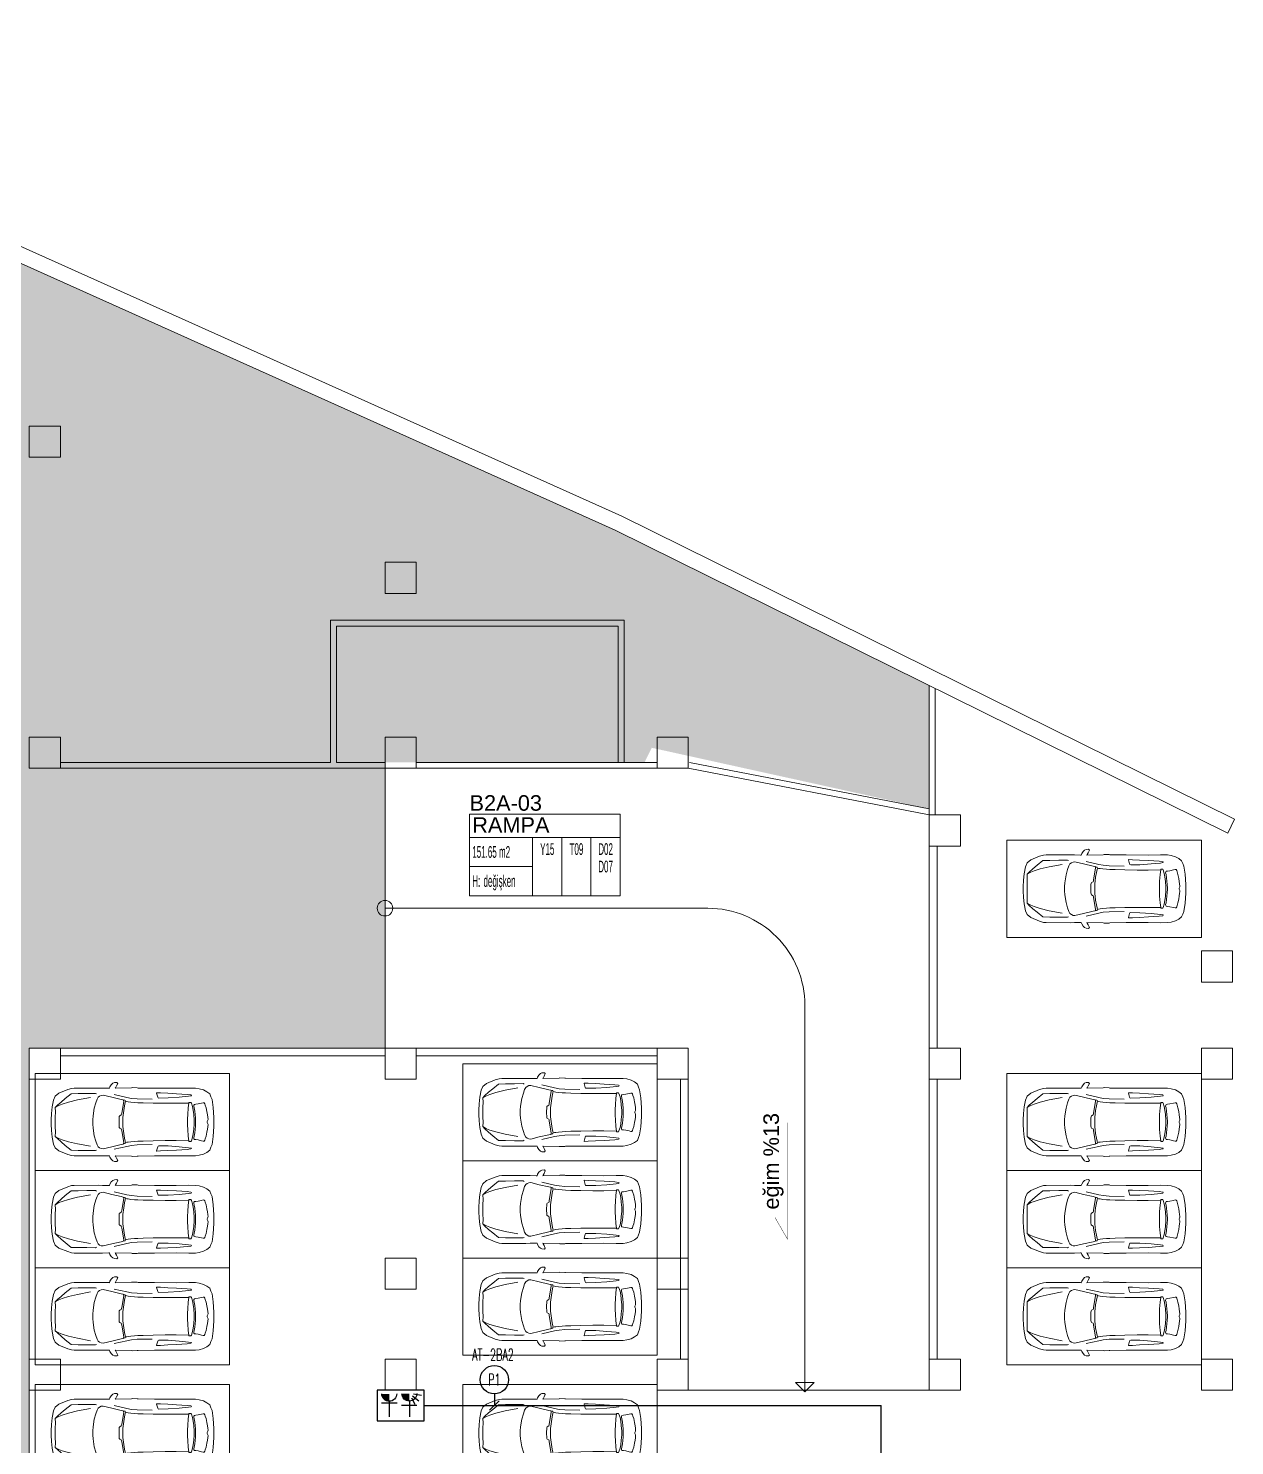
# Model space of a CAD drawing. Header units: metres. Extents: x -13194 to 152406, y -14653 to 29421.
# Drawn here: x 35522 to 38626, y 3057 to 6704 of the extents above; entities that cross this region are included whole.
import ezdxf
from ezdxf.enums import TextEntityAlignment as Align

# ---------------------------------------------------------------- set-up
doc = ezdxf.new("R2010")
doc.units = ezdxf.units.M
doc.header["$LTSCALE"] = 100
doc.header["$MEASUREMENT"] = 0
doc.layers.get('0').update_dxf_attribs({"color": 9, "lineweight": 9})
for name, color, linetype, lineweight in [('00', 9, 'Continuous', 9), ('01', 9, 'Continuous', 9), ('04', 9, 'Continuous', 9), ('06D', 9, 'Continuous', 9), ('09', 9, 'Continuous', 9), ('21', 9, 'Continuous', 9), ('21_mahal200', 9, 'Continuous', 9), ('E-KABLO', 7, 'Continuous', 30), ('E-KOMBİNE ETANŞ PRİZ (1 FAZ+3 FAZ)', 7, 'Continuous', 30), ('E-LINYE', 7, 'Continuous', 30)]:
    doc.layers.add(name, color=color, linetype=linetype, lineweight=lineweight)
doc.styles.add('Arial', font='arial.ttf', dxfattribs={"height": 2.5})
doc.styles.add('E-YAZI', font='txttw.shx')
doc.styles.add('MuuM_TEXT-ITALIC', font='ARIALNI.TTF')
doc.styles.add('MuuM_TEXT-STANDART', font='ARIALN.TTF')

# ---------------------------------------------------------------- blocks, each defined once
blk = doc.blocks.new('100_KOMBİNE ETANŞ PRİZ (1 FAZ+3 FAZ)')
at = {"layer": 'E-KOMBİNE ETANŞ PRİZ (1 FAZ+3 FAZ)', "color": 3}
for p, q in [((-2.09, 4.35), (-3.35, 4.16)), ((-1.92, 4.04), (-2.95, 3.24)), ((-1.75, 3.72), (-2.28, 2.68))]:
    blk.add_line(p, q, dxfattribs=at)
at = {"layer": 'E-KOMBİNE ETANŞ PRİZ (1 FAZ+3 FAZ)', "color": 4}
for p, q in [((-2.64, 2.5), (-0.14, 2.5)), ((-1.42, 3.18), (-1.42, 0.64)), ((3.04, 2.88), (0.54, 2.88)), ((1.81, 3.15), (1.81, 0.64))]:
    blk.add_line(p, q, dxfattribs=at)
at = {"layer": 'E-KOMBİNE ETANŞ PRİZ (1 FAZ+3 FAZ)', "color": 3}
blk.add_lwpolyline([(-3.78, 4.93), (3.78, 4.93), (3.78, 0), (-3.78, 0)], close=True, dxfattribs=at)
at = {"layer": 'E-KOMBİNE ETANŞ PRİZ (1 FAZ+3 FAZ)', "color": 4, "const_width": 1.2}
for points in [[(-1.43, 3.78, 0.414214), (-0.82, 4.37)], [(1.81, 3.73, 0.414214), (2.42, 4.32)]]:
    blk.add_lwpolyline(points, format="xyb", dxfattribs=at)
at = {"layer": 'E-KOMBİNE ETANŞ PRİZ (1 FAZ+3 FAZ)', "color": 4}
for centre in [(-1.42, 4.38), (1.82, 4.35)]:
    blk.add_arc(centre, 1.2, 179.2449, 359.2449, dxfattribs=at)
blk = doc.blocks.new('p-kolon_80x80')
blk.add_lwpolyline([(-40, -40), (40, -40), (40, 40), (-40, 40)], close=True)
blk = doc.blocks.new('2.Bod.Ara.Sitatik Elk.')
at = {"layer": '01'}
blk.add_lwpolyline([(6627.6, -2094.7), (9049.1, -3181.3), (10625.6, -3961), (10607.9, -3996.9), (9032, -3217.5), (6612.7, -2131.8)], dxfattribs=at)
for p in [(7565, -2990), (8480, -3340), (7565, -3790), (8480, -3790), (9180, -3790), (9880, -3990), (10580, -4340), (7565, -4590), (8480, -4590), (9180, -4590), (9880, -4590), (10580, -4590), (8480, -5130), (9180, -5130), (7565, -5390), (8480, -5390), (9180, -5390), (9880, -5390), (10580, -5390)]:
    blk.add_blockref('p-kolon_80x80', p, dxfattribs=at)
blk = doc.blocks.new('p-araba-10')
for points in [[(-193.8, -2.4), (-193.8, 5.3), (-192.9, 22.2), (-191.1, 38.9), (-187.6, 56.6), (-183.4, 66.4), (-173.9, 74.2), (-151.3, 83.5), (-141.2, 86.3), (-134.5, 87.1), (-72.5, 87.3), (-61.4, 87), (-45.8, 86.8), (-44, 86.7), (-42.5, 90.5), (-39.1, 95.9), (-35.3, 99.6), (-31.2, 101.5), (-25.1, 101.9), (-22.6, 99.4), (-26, 92.8), (-28.4, 88.2), (-29.2, 86.7), (12.7, 87.6), (14.7, 88.4), (27.6, 88.2), (29.7, 87.5), (71.7, 87.1), (127.9, 86.7), (160, 87.2), (177.5, 87.1), (187.3, 85.7), (198.4, 82.4), (207, 78), (214.1, 72.2), (217.1, 65), (220, 58.1), (223.2, 37.3), (225, 11.2), (225, -11.2), (223.2, -37.3), (220, -58.1), (217.1, -65), (214.1, -72.2), (207, -78), (198.4, -82.4), (187.3, -85.7), (177.5, -87.1), (160, -87.2), (127.9, -86.7), (71.7, -87.1), (29.7, -87.5), (27.6, -88.2), (14.7, -88.4), (12.7, -87.6), (-29.2, -86.7), (-28.4, -88.2), (-26, -92.8), (-22.6, -99.4), (-25.1, -101.9), (-31.2, -101.5), (-35.3, -99.6), (-39.1, -95.9), (-42.5, -90.5), (-44, -86.7), (-45.8, -86.8), (-61.4, -87), (-72.5, -87.3), (-134.5, -87.1), (-141.2, -86.3), (-151.3, -83.5), (-173.9, -74.2), (-183.4, -66.4), (-187.6, -56.6), (-191.1, -38.9), (-192.9, -22.2), (-193.8, -5.3), (-193.8, 2.4)], [(-93, -62.5), (-126.3, -56.3), (-149.5, -50.6), (-165.5, -45.6), (-173.7, -42.3), (-183.5, -36.9), (-182.7, -25.6), (-183.2, -12.4), (-183.2, 0.2), (-183.2, 12.8), (-182.7, 26), (-183.5, 37.3), (-177.8, 43), (-168.5, 51.5), (-157.6, 60.6), (-142.7, 72.8), (-124.7, 73.2), (-102, 73.6), (-79.4, 73.7), (-76.8, 72.4)], [(-93, 62.8), (-126.3, 56.7), (-149.5, 51), (-165.5, 45.9), (-173.7, 42.6), (-183.5, 37.3), (-182.7, 26), (-183.2, 12.8), (-183.2, 0.2), (-183.2, -12.4), (-182.7, -25.6), (-183.5, -36.9), (-177.8, -42.6), (-168.5, -51.2), (-157.6, -60.2), (-142.7, -72.5), (-124.7, -72.9), (-102, -73.2), (-79.4, -73.3), (-76.8, -72.1)], [(-8.3, -56.7), (-13.4, -57.9), (-38.1, -63.5), (-60.3, -68.8), (-64.9, -68.3), (-69.3, -66.4), (-73, -63.6), (-75.8, -58.3), (-79.1, -49.2), (-82.8, -35.3), (-86.1, -15.4), (-87, -5.3), (-87, 0.2), (-87, 5.7), (-86.1, 15.7), (-82.8, 35.6), (-79.1, 49.6), (-75.8, 58.7), (-73, 63.9), (-69.3, 66.8), (-64.9, 68.6), (-60.3, 69.2), (-38.1, 63.8), (-13.4, 58.2), (-8.3, 57)], [(66.2, 58.6), (27.5, 59.4), (12.7, 60.6), (0.9, 62.9), (-31.5, 70.4)], [(-2.5, -52.9), (-3.1, -54.6), (-4.3, -55.5), (-8.3, -56.7), (-7.3, -54.5), (-7.2, -52.8), (-12.4, -22.8), (-12.7, -19.8), (-13.7, -17.7), (-17.5, -15.6), (-18.7, -14.2), (-19.1, -9.7), (-19.2, -3.2), (-19.2, 0.2), (-19.2, 3.5), (-19.1, 10), (-18.7, 14.5), (-17.5, 15.9), (-13.7, 18.1), (-12.7, 20.1), (-12.4, 23.1), (-7.2, 53.1), (-7.3, 54.8), (-8.3, 57), (-4.3, 55.8), (-3.1, 54.9), (-2.5, 53.3)], [(160.4, 48.6), (128, 48.3), (99.7, 48.3), (68.4, 48.6), (43.2, 49.2), (29.3, 49.7), (20.9, 50.2), (11.4, 51.1), (4.3, 52), (0.7, 52.6), (-2.5, 53.3), (-3.4, 49.8), (-4.9, 41.7), (-6.9, 29.6), (-9.1, 11.9), (-9.1, 2.6), (-9.1, 0.2), (-9.1, -2.2), (-9.1, -11.6), (-6.9, -29.3), (-4.9, -41.4), (-3.4, -49.4), (-2.5, -52.9), (0.7, -52.2), (4.3, -51.7), (11.4, -50.8), (20.9, -49.9), (29.3, -49.3), (43.2, -48.9), (68.4, -48.3), (99.7, -47.9), (128, -47.9), (160.4, -48.3)], [(66.2, -58.2), (27.5, -59), (12.7, -60.3), (0.9, -62.6), (-31.5, -70.1)]]:
    blk.add_lwpolyline(points)
for points in [[(159.5, 66.3), (166.1, 67.2), (167.1, 68.6), (165.9, 69.6), (156.3, 70.9), (128.7, 72.7), (106.1, 73.8), (87.7, 74.9), (77.7, 75), (77.4, 74.3), (80.3, 64), (81.1, 62.1), (83.3, 61.7), (106.9, 62), (135.6, 63.8)], [(169.6, -39.3), (171.3, -30.3), (172.9, -18.6), (173.8, -4.4), (173.8, 0.2), (173.8, 4.7), (172.9, 19), (171.3, 30.6), (169.6, 39.6), (166.8, 48.4), (165.8, 50.4), (160.6, 50.4), (160.4, 48.6), (159, 36.5), (157.5, 19.4), (157, 8.1), (157, 0.2), (157, -7.8), (157.5, -19.1), (159, -36.2), (160.4, -48.3), (160.6, -50.1), (165.8, -50.1), (166.8, -48.1)], [(174.1, -36.1), (175.5, -27.9), (176.6, -19.3), (177.4, -10.5), (177.5, -1.4), (177.5, 0.2), (177.5, 1.8), (177.4, 10.9), (176.6, 19.7), (175.5, 28.2), (174.1, 36.4), (173, 41.1), (173.2, 43.7), (174.5, 45.2), (178.1, 45.7), (184.1, 46.5), (193.2, 48.4), (197.4, 49.4), (199.8, 49.3), (201.7, 47.1), (202.6, 43.6), (204.7, 36.9), (206.7, 26.7), (208.2, 18.6), (209.1, 12.5), (209.7, 6.9), (209.5, 5), (208.6, 3), (207.7, 1.2), (207.7, 0.2), (207.7, -0.9), (208.6, -2.7), (208.6, -2.7), (209.5, -4.6), (209.7, -6.6), (209.1, -12.1), (208.2, -18.3), (206.7, -26.4), (204.7, -36.5), (202.6, -43.3), (201.7, -46.8), (199.8, -49), (197.4, -49.1), (193.2, -48.1), (184.1, -46.1), (178.1, -45.3), (174.5, -44.9), (173.2, -43.4), (173, -40.8)], [(159.5, -66), (166.1, -66.9), (167.1, -68.2), (165.9, -69.3), (156.3, -70.5), (128.7, -72.4), (106.1, -73.5), (87.7, -74.5), (77.7, -74.7), (77.4, -74), (80.3, -63.7), (81.1, -61.7), (83.3, -61.4), (106.9, -61.6), (135.6, -63.5)]]:
    blk.add_lwpolyline(points, close=True)
blk = doc.blocks.new('p-carpark_std')
at = {"layer": '06D'}
blk.add_lwpolyline([(-500, -125), (0, -125), (0, 125), (-500, 125)], close=True, dxfattribs=at)
at = {"layer": '04'}
blk.add_blockref('p-araba-10', (-265, 0), dxfattribs=at)
blk = doc.blocks.new('0_slopearrow')
at = {"const_width": 0.05}
blk.add_lwpolyline([(11.21, 0), (-3.79, 0), (-1, 1.61)], dxfattribs=at)
at = {"style": 'Arial'}
blk.add_attdef('EGIM', text='', height=2, dxfattribs=at).set_placement((0, 0.5), align=Align.BOTTOM_LEFT)
at = {"style": 'MuuM_TEXT-ITALIC'}
blk.add_attdef('SLOPE', text='', height=2, dxfattribs=at).set_placement((0, -0.5), align=Align.TOP_LEFT)
blk = doc.blocks.new('0_roomno2')
blk.add_lwpolyline([(19.38, -10.5), (0, -10.5), (0, 0), (19.38, 0)], close=True)
for points in [[(0, -3), (19.38, -3)], [(8.12, -3), (8.12, -10.5)], [(11.88, -3), (11.88, -10.5)], [(15.62, -3), (15.62, -10.5)], [(0, -6.75), (8.12, -6.75)]]:
    blk.add_lwpolyline(points)
at = {"style": 'MuuM_TEXT-STANDART', "width": 0.6}
blk.add_text('H:', height=1.5, dxfattribs=at).set_placement((0.35, -8.61), align=Align.MIDDLE_LEFT)
at = {"style": 'Arial'}
blk.add_attdef('ODANO', (0, 1.17), '', height=2, dxfattribs=at)
blk.add_attdef('MEKANADI', text='', height=2, dxfattribs=at).set_placement((0.35, -3), align=Align.BOTTOM_LEFT)
at = {"style": 'MuuM_TEXT-STANDART', "width": 0.6}
for tag, p in [('M2', (0.35, -4.88)), ('TEMIZTAVANYUKSEKLIGI', (1.8, -8.61))]:
    blk.add_attdef(tag, text='', height=1.5, dxfattribs=at).set_placement(p, align=Align.MIDDLE_LEFT)
for tag, p in [('YER01', (10, -4.5)), ('TAVAN01', (13.75, -4.5)), ('DUVAR01', (17.5, -4.5)), ('YER02', (10, -6.75)), ('TAVAN02', (13.75, -6.75)), ('DUVAR02', (17.5, -6.75)), ('YER03', (10, -9)), ('TAVAN03', (13.75, -9)), ('DUVAR03', (17.5, -9))]:
    blk.add_attdef(tag, text='', height=1.5, dxfattribs=at).set_placement(p, align=Align.MIDDLE_CENTER)
blk = doc.blocks.new('2.Bod.Ara.Mimari Elk.')
at = {"layer": '00'}
for points in [[(8282.5, -3830), (7605, -3830), (7605, -3815), (8300, -3815), (8300, -3449.3), (9054.9, -3449.3), (9054.9, -3815), (9140, -3815), (9140, -3830)], [(8520, -3815), (9039.9, -3815), (9039.9, -3464.3), (8315, -3464.3), (8315, -3815), (8440, -3815)], [(7605, -3815), (8140, -3815)], [(8155, -3815), (8300, -3815)], [(8300, -3815), (8282.5, -3815)], [(8440, -3830), (8440, -3815)], [(8520, -3815), (9140, -3815)], [(8520, -3830), (8520, -3815)], [(9840, -3934.7), (9222.9, -3815.3)], [(9142.6, -3830), (7605, -3830)], [(9140, -3830), (8520, -3830)], [(9840, -3950), (9220, -3830)]]:
    blk.add_lwpolyline(points, dxfattribs=at)
for points in [[(9840, -3950), (9840, -3617.1), (9855, -3624.5), (9855, -3950)], [(9840, -4030), (9840, -4550), (9860, -4550), (9860, -4030)], [(7605, -4550), (8440, -4550), (8440, -4570), (7605, -4570), (7605, -4550)], [(9140, -4550), (8520, -4550), (8520, -4570), (9140, -4570)], [(7540, -4630), (7540, -5350), (7525, -5350), (7525, -4630)], [(9200, -4630), (9200, -5350), (9220, -5350), (9220, -4630)], [(9840, -4630), (9840, -5350), (9860, -5350), (9860, -4630)], [(7540, -5430), (7540, -6150), (7525, -6150), (7525, -5430)]]:
    blk.add_lwpolyline(points, close=True, dxfattribs=at)
at = {"layer": '06D'}
for points in [[(8440, -4550), (8440, -3830), (9220, -3830), (9840, -3950), (9840, -5350)], [(9840, -5350), (9840, -3950), (9220, -3830)], [(9220, -5350), (9220, -4550), (8440, -4550)], [(9220, -5430), (9840, -5430)]]:
    blk.add_lwpolyline(points, dxfattribs=at)
blk.add_lwpolyline([(9520.2, -5434.1), (9520.2, -4440, 0.414214), (9270.2, -4190), (8440, -4190)], format="xyb", dxfattribs=at)
blk.add_lwpolyline([(9544.2, -5410.1), (9520.2, -5434.1), (9496.2, -5410.1)], close=True, dxfattribs=at)
blk.add_circle((8440, -4190), 20, dxfattribs=at)
at = {"layer": '01'}
blk.add_blockref('p-kolon_80x80', (10580, -4340), dxfattribs=at)
at = {"layer": '04'}
for p in [(10540, -4140), (9140, -4715), (8040, -4740), (10540, -4740), (9140, -4965), (8040, -4990), (10540, -4990), (9140, -5215), (8040, -5240), (10540, -5240), (8040, -5540), (9140, -5540)]:
    blk.add_blockref('p-carpark_std', p, dxfattribs=at)
at = {"layer": '21'}
ref = blk.add_blockref('0_slopearrow', (9475.3, -4965.5), dxfattribs=dict(at, xscale=20, yscale=20, zscale=20, rotation=90))
ref.add_attrib('EGIM', 'eğim %13', dxfattribs={"layer": '0', "height": 40, "rotation": 90, "style": 'Arial'}).set_placement((9465.3, -4965.2), align=Align.BOTTOM_LEFT)
at = {"layer": '21_mahal200'}
ref = blk.add_blockref('0_roomno2', (8657.4, -3947.8), dxfattribs=dict(at, xscale=20, yscale=20, zscale=20))
ref.add_attrib('ODANO', 'B2A-03', (8657.4, -3939.2), dxfattribs={"layer": '0', "height": 40, "style": 'Arial'})
ref.add_attrib('MEKANADI', 'RAMPA', dxfattribs={"layer": '0', "height": 40, "style": 'Arial'}).set_placement((8664.4, -4007.8), align=Align.BOTTOM_LEFT)
ref.add_attrib('M2', '151.65 m2', dxfattribs={"layer": '0', "height": 30, "style": 'MuuM_TEXT-STANDART', "width": 0.6}).set_placement((8664.4, -4045.3), align=Align.MIDDLE_LEFT)
ref.add_attrib('TEMIZTAVANYUKSEKLIGI', 'değişken', dxfattribs={"layer": '0', "height": 30, "style": 'MuuM_TEXT-STANDART', "width": 0.6}).set_placement((8693.4, -4120), align=Align.MIDDLE_LEFT)
ref.add_attrib('YER01', 'Y15', dxfattribs={"layer": '0', "height": 30, "style": 'MuuM_TEXT-STANDART', "width": 0.6}).set_placement((8857.4, -4037.8), align=Align.MIDDLE_CENTER)
ref.add_attrib('TAVAN01', 'T09', dxfattribs={"layer": '0', "height": 30, "style": 'MuuM_TEXT-STANDART', "width": 0.6}).set_placement((8932.4, -4037.8), align=Align.MIDDLE_CENTER)
ref.add_attrib('DUVAR01', 'D02', dxfattribs={"layer": '0', "height": 30, "style": 'MuuM_TEXT-STANDART', "width": 0.6}).set_placement((9007.4, -4037.8), align=Align.MIDDLE_CENTER)
ref.add_attrib('DUVAR02', 'D07', dxfattribs={"layer": '0', "height": 30, "style": 'MuuM_TEXT-STANDART', "width": 0.6}).set_placement((9007.4, -4082.8), align=Align.MIDDLE_CENTER)

msp = doc.modelspace()

# ---------------------------------------------------------------- hatches: boundary and pattern name
at = {"layer": '09'}
h = msp.add_hatch(dxfattribs=at)
h.set_pattern_fill('DOTS', color=254, scale=500, style=0)
h.paths.add_polyline_path([(36440, 0), (35520, 0), (35525, 3280), (34820, 3280), (34820, 2400), (34470, 2400), (34470, 3000), (34820, 3000), (34820, 3280), (35525, 3280), (35525, 4080), (36440, 4080), (36440, 4815), (37107.6, 4815), (37126.2, 4852.7), (37840, 4695.3), (37840, 5012.9), (37032, 5412.5), (34612.7, 6498.2), (32733, 7160.3), (31694.6, 7435.8), (30863.6, 8784.4), (29981.2, 8784.4), (28060, 7479.7), (28040, 7466.1), (28040, 6780), (28745, 6780), (28745, 6430), (28040, 6430), (28040, 0), (28040, -500), (36440, -500)])
h.paths.add_polyline_path([(31660, 2400), (32440, 2400), (32440, 4080), (31660, 4080)], flags=16)
h.paths.add_polyline_path([(32380, 4800), (32381.6, 4800), (32381.6, 5000), (32385.5, 5000), (32385.5, 5350), (32380, 5350)], flags=16)
h.paths.add_polyline_path([(29210, 2690), (28860, 2690), (28860, 3280), (29210, 3280)], flags=16)
h.paths.add_polyline_path([(33355, 6040), (32690, 6040), (32690, 6390), (33355, 6390), (33355, 6670)], flags=16)

# ---------------------------------------------------------------- linework, layer by layer
at = {"layer": 'E-KABLO', "color": 6}
for p in [(36540.6, 3160.5), (37716.7, 2161.1)]:
    msp.add_line(p, (37716.7, 3160.5), dxfattribs=at)
at = {"layer": 'E-LINYE', "color": 7, "linetype": 'Continuous'}
for p, q in [((36709.2, 3148.4), (36733.5, 3172.6)), ((36721.3, 3190.7), (36721.3, 3160.5))]:
    msp.add_line(p, q, dxfattribs=at)
msp.add_circle((36721.3, 3227.1), 36.4, dxfattribs=at)

# ---------------------------------------------------------------- block references
at = {"layer": '06D'}
for name in ['2.Bod.Ara.Sitatik Elk.', '2.Bod.Ara.Mimari Elk.']:
    msp.add_blockref(name, (28000, 8630), dxfattribs=at)
at = {"layer": 'E-KOMBİNE ETANŞ PRİZ (1 FAZ+3 FAZ)', "xscale": -16, "yscale": 16, "zscale": 16}
msp.add_blockref('100_KOMBİNE ETANŞ PRİZ (1 FAZ+3 FAZ)', (36480, 3121.1), dxfattribs=at)

# ---------------------------------------------------------------- texts
at = {"layer": 'E-LINYE', "color": 3, "linetype": 'Continuous', "style": 'E-YAZI', "width": 0.6}
for s, p in [('AT-2BA2', (36717.7, 3291.2)), ('P1', (36721.3, 3227.1))]:
    msp.add_text(s, height=30, dxfattribs=at).set_placement(p, align=Align.MIDDLE_CENTER)

doc.saveas('drawing.dxf')
